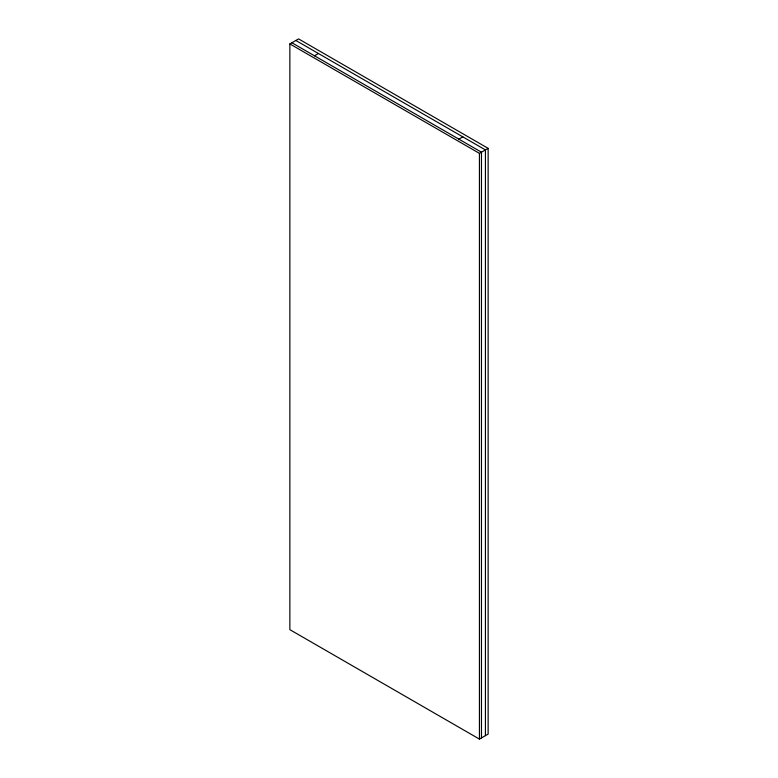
<?xml version="1.0" encoding="UTF-8"?>
<svg xmlns="http://www.w3.org/2000/svg" width="778" height="778" viewBox="0 0 778 778"><rect width="100%" height="100%" fill="white"/><g stroke="black" fill="none" stroke-linecap="round" stroke-linejoin="round"><path stroke-width="1.17" d="M289.863 43.918L298.567 38.9L488.137 148.345L488.137 734.082L479.433 739.1L289.863 629.655L289.863 43.918L479.433 153.373L488.137 148.345M314.497 55.792L318.445 53.507M458.874 139.155L462.832 136.87M295.854 40.466L485.423 149.911L485.423 735.648M291.896 42.751L481.465 152.196L481.465 737.923M479.433 153.373L479.433 739.1"/></g></svg>
